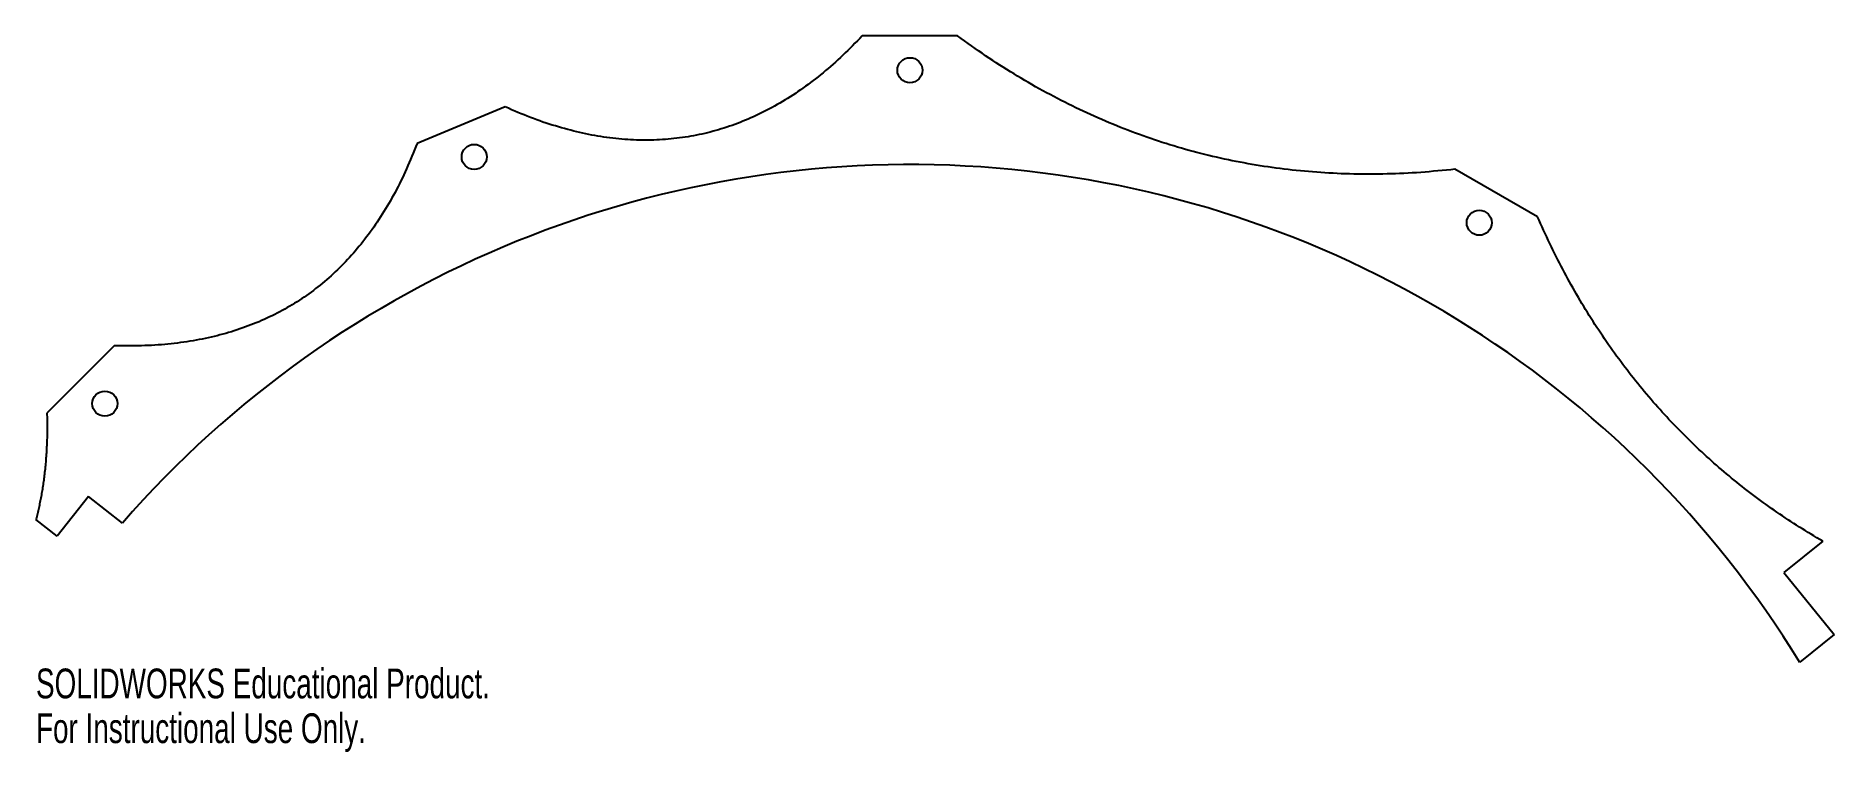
# Model space of a CAD drawing. Header units: inches. Extents: x -5.6 to 5.9, y 2.9 to 7.5.
import ezdxf

# ---------------------------------------------------------------- set-up
doc = ezdxf.new("R2010")
doc.units = ezdxf.units.IN
doc.header["$MEASUREMENT"] = 0
doc.styles.add('SLDTEXTSTYLE0', font='TXT', dxfattribs={"width": 0.7})

msp = doc.modelspace()

# ---------------------------------------------------------------- linework, layer by layer
at = {"color": 7, "linetype": 'Continuous', "lineweight": 25}
for p, q in [((0.305, 7.494), (-0.305, 7.494)), ((-2.586, 7.04), (-3.149, 6.807)), ((4.011, 6.338), (3.483, 6.642)), ((-5.084, 5.514), (-5.514, 5.084)), ((-5.248, 4.551), (-5.448, 4.297)), ((-5.032, 4.381), (-5.248, 4.551)), ((-5.448, 4.297), (-5.584, 4.404)), ((5.833, 4.265), (5.585, 4.064)), ((5.585, 4.064), (5.905, 3.668)), ((5.905, 3.668), (5.686, 3.491))]:
    msp.add_line(p, q, dxfattribs=at)
for centre in [(0, 7.275), (-2.784, 6.721), (3.638, 6.3), (-5.144, 5.144)]:
    msp.add_circle(centre, 0.08, dxfattribs=at)
msp.add_arc((0, 0), 6.672, 31.5467, 138.9564, dxfattribs=at)
for points in [[(-0.305, 7.494), (-1.283, 6.452), (-2.586, 7.04)], [(3.483, 6.642), (1.726, 6.443), (0.305, 7.494)], [(-3.149, 6.807), (-3.655, 5.47), (-5.084, 5.514)], [(5.833, 4.265), (4.601, 4.981), (4.011, 6.338)], [(-5.514, 5.084), (-5.503, 4.713), (-5.584, 4.404)]]:
    msp.add_open_spline(points, degree=2, dxfattribs=at)

# ---------------------------------------------------------------- texts
at = {"color": 7, "linetype": 'Continuous', "char_height": 0.1903, "attachment_point": 1, "style": 'SLDTEXTSTYLE0'}
for s, insert in [('SOLIDWORKS Educational Product.', (-5.584, 3.451)), ('For Instructional Use Only.', (-5.584, 3.165))]:
    msp.add_mtext(s, dxfattribs=dict(at, insert=insert))

doc.saveas('drawing.dxf')
